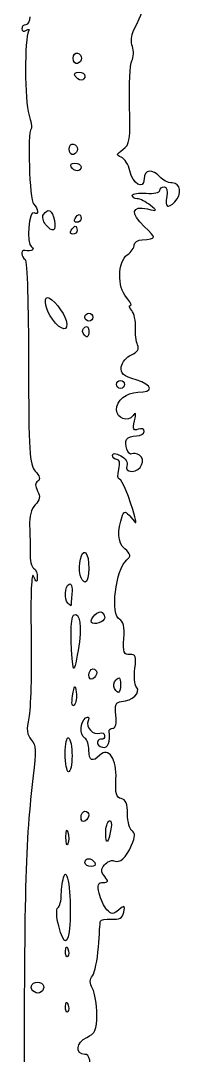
# Model space of a CAD drawing. Extents: x -171 to 832, y -60 to 309.
# Drawn here: x 141.05 to 144.54, y 162.84 to 185.15 of the extents above; entities that cross this region are included whole.
import ezdxf

# ---------------------------------------------------------------- set-up
doc = ezdxf.new("R2010")
doc.units = 0
doc.layers.add('Mobo_Pics_Outline', color=7, linetype='CONTINUOUS')

msp = doc.modelspace()

# ---------------------------------------------------------------- linework, layer by layer
at = {"layer": 'Mobo_Pics_Outline', "color": 1}
for points in [[(142.186099, 184.338992)], [(142.228732, 183.955397)], [(142.100867, 182.378392)], [(142.1435, 181.994797)], [(141.592541, 180.755036)], [(142.228738, 180.88662)], [(142.143494, 180.630907)], [(142.441835, 178.755545)], [(141.738576, 178.710418)], [(142.402853, 178.408687)], [(143.123783, 177.306412)], [(142.338322, 173.193426)], [(142.072461, 172.589641)], [(142.581385, 172.174215)], [(142.187559, 171.211507)], [(142.52709, 171.035986)], [(143.076577, 170.750103)], [(142.175988, 170.590825)], [(142.015629, 169.34118)], [(142.356603, 167.967235)], [(142.889374, 167.629317)], [(142.0323, 167.546035)], [(142.441846, 166.991964)], [(141.874101, 165.630093)], [(142.022268, 165.081078)], [(141.294728, 164.258243)], [(142.022268, 163.88767)]]:
    msp.add_lwpolyline(points, close=True, dxfattribs=at)
for points in [[(143.490223, 184.935342), (143.706166, 185.363952), (143.711127, 185.389345), (143.588103, 185.436547)], [(141.248239, 185.236693), (141.248239, 185.141449), (141.209887, 185.063525), (141.163002, 185.063525)], [(141.163002, 185.063525), (141.116117, 185.063525), (141.077764, 185.022904), (141.077764, 184.973241)], [(141.077764, 184.973241), (141.077764, 184.923578), (141.122041, 184.91034), (141.176183, 184.943789)], [(141.224598, 184.923663), (141.134967, 184.778671), (141.138709, 183.408355), (141.229417, 183.130588)], [(141.176183, 184.943789), (141.230324, 184.977238), (141.252094, 184.968167), (141.224598, 184.923663)], [(143.466129, 184.594368), (143.432113, 184.688138), (143.442884, 184.841578), (143.490223, 184.935342)], [(143.45479, 184.283014), (143.494985, 184.360484), (143.500031, 184.500601), (143.466129, 184.594368)], [(142.186099, 184.338992), (142.186099, 184.417143), (142.227343, 184.467317), (142.277743, 184.450507)], [(142.277743, 184.227477), (142.227343, 184.210753), (142.186099, 184.260869), (142.186099, 184.338992)], [(142.277743, 184.450507), (142.328143, 184.433783), (142.369387, 184.383524), (142.369387, 184.338992)], [(142.369387, 184.338992), (142.369387, 184.29446), (142.328171, 184.244258), (142.277743, 184.227477)], [(143.40524, 183.316504), (143.392201, 183.770606), (143.414595, 184.205537), (143.45479, 184.283014)], [(142.228732, 183.955397), (142.199762, 184.002282), (142.235819, 184.040634), (142.308952, 184.040634)], [(142.36162, 183.870159), (142.317513, 183.870159), (142.257702, 183.908511), (142.228732, 183.955397)], [(142.308952, 184.040634), (142.38203, 184.040634), (142.441841, 184.002282), (142.441841, 183.955397)], [(142.441841, 183.955397), (142.441841, 183.908511), (142.405756, 183.870159), (142.36162, 183.870159)], [(143.261212, 182.373491), (143.411278, 182.4786), (143.42633, 182.577104), (143.40524, 183.316504)], [(141.229417, 183.130588), (141.27806, 182.981741), (141.300255, 182.842373), (141.27874, 182.820872)], [(141.27874, 182.820872), (141.198094, 182.740226), (141.243335, 181.283482), (141.329169, 181.197669)], [(142.100867, 182.378392), (142.100867, 182.456544), (142.142111, 182.506717), (142.192511, 182.489907)], [(142.192511, 182.266877), (142.142111, 182.250153), (142.100867, 182.30027), (142.100867, 182.378392)], [(142.192511, 182.489907), (142.242911, 182.473183), (142.284155, 182.422925), (142.284155, 182.378392)], [(142.284155, 182.378392), (142.284155, 182.33386), (142.242911, 182.283659), (142.192511, 182.266877)], [(143.226658, 182.205085), (143.11279, 182.248795), (143.117751, 182.273031), (143.261212, 182.373491)], [(142.1435, 181.994797), (142.11453, 182.041682), (142.150586, 182.080035), (142.22372, 182.080035)], [(142.22372, 182.080035), (142.296797, 182.080035), (142.356609, 182.041682), (142.356609, 181.994797)], [(143.407565, 181.914523), (143.381203, 182.046249), (143.29982, 182.177011), (143.226658, 182.205085)], [(142.276388, 181.909559), (142.232281, 181.909559), (142.17247, 181.947912), (142.1435, 181.994797)], [(142.356609, 181.994797), (142.356609, 181.947912), (142.320523, 181.909559), (142.276388, 181.909559)], [(143.71977, 181.741382), (143.71977, 181.485782), (143.465049, 181.627033), (143.407565, 181.914523)], [(144.060744, 181.781323), (143.910564, 181.962286), (143.71977, 181.939921), (143.71977, 181.741382)], [(144.326917, 181.653452), (144.238901, 181.653452), (144.119109, 181.710995), (144.060744, 181.781323)], [(144.384687, 181.244285), (144.544391, 181.403989), (144.509185, 181.653452), (144.326917, 181.653452)], [(143.464068, 181.382219), (143.464068, 181.420571), (143.598317, 181.441349), (143.76242, 181.428423)], [(143.76242, 181.428423), (143.926517, 181.415384), (144.060772, 181.441746), (144.060772, 181.486562)], [(144.060772, 181.486562), (144.060772, 181.531463), (144.103603, 181.5682), (144.155959, 181.5682)], [(144.155959, 181.5682), (144.211518, 181.5682), (144.234167, 181.479504), (144.210385, 181.355091)], [(141.329169, 181.197669), (141.438274, 181.088563), (141.448422, 180.943345), (141.342208, 181.008882)], [(143.570622, 181.309793), (143.51203, 181.311284), (143.464068, 181.343866), (143.464068, 181.382219)], [(143.847652, 181.171803), (143.753882, 181.246212), (143.629214, 181.308291), (143.570622, 181.309793)], [(144.210385, 181.355091), (144.165966, 181.122678), (144.225408, 181.084921), (144.384687, 181.244285)], [(141.342208, 181.008882), (141.23177, 181.077111), (141.174567, 180.345047), (141.284466, 180.269813)], [(141.592513, 180.755036), (141.535848, 180.823294), (141.514248, 180.919219), (141.544494, 180.968145)], [(141.544494, 180.968145), (141.638037, 181.119487), (141.738157, 181.066876), (141.78079, 180.844016)], [(142.228738, 180.88662), (142.257708, 180.933506), (142.298328, 180.971858), (142.319021, 180.971858)], [(142.319021, 180.971858), (142.339714, 180.971858), (142.356609, 180.933506), (142.356609, 180.88662)], [(143.722304, 180.713424), (143.416383, 180.999198), (143.446436, 181.168855), (143.788946, 181.08957)], [(143.788946, 181.08957), (144.010956, 181.038178), (144.012798, 181.040757), (143.847652, 181.171803)], [(141.78079, 180.844016), (141.826399, 180.605395), (141.747625, 180.568176), (141.592541, 180.755036)], [(142.266325, 180.801383), (142.216662, 180.801383), (142.199768, 180.839735), (142.228738, 180.88662)], [(142.356609, 180.88662), (142.356609, 180.839735), (142.315988, 180.801383), (142.266325, 180.801383)], [(142.181082, 180.545669), (142.131419, 180.545669), (142.114524, 180.584022), (142.143494, 180.630907)], [(142.143494, 180.630907), (142.172464, 180.677792), (142.213085, 180.716145), (142.233778, 180.716145)], [(142.271365, 180.630907), (142.271365, 180.584022), (142.230745, 180.545669), (142.181082, 180.545669)], [(142.233778, 180.716145), (142.254471, 180.716145), (142.271365, 180.677792), (142.271365, 180.630907)], [(143.677573, 180.426121), (143.991816, 180.442278), (143.994467, 180.459201), (143.722304, 180.713424)], [(143.355699, 180.101271), (143.438726, 180.161989), (143.506871, 180.25797), (143.507098, 180.314549)], [(143.507098, 180.314549), (143.507098, 180.371129), (143.584058, 180.421359), (143.677573, 180.426121)], [(141.141515, 180.194468), (141.053386, 180.208358), (141.060784, 180.054522), (141.150869, 179.998792)], [(141.284466, 180.269813), (141.371433, 180.210285), (141.295238, 180.170203), (141.141515, 180.194468)], [(143.335573, 179.182043), (143.13522, 179.403429), (143.147154, 179.948795), (143.355699, 180.101271)], [(141.150869, 179.998792), (141.191206, 179.973848), (141.224145, 178.973685), (141.224031, 177.776189)], [(141.738576, 178.710333), (141.599197, 178.902011), (141.535956, 179.181768), (141.632022, 179.181768)], [(141.632022, 179.181768), (141.726926, 179.181768), (141.991775, 178.855929), (142.036792, 178.683772)], [(143.424156, 179.010916), (143.460609, 179.010916), (143.420754, 179.087933), (143.335573, 179.182043)], [(143.451369, 178.898323), (143.399976, 178.96026), (143.387731, 179.010916), (143.424156, 179.010916)], [(142.441835, 178.755545), (142.441835, 178.80243), (142.480188, 178.840783), (142.527073, 178.840783)], [(142.527073, 178.670307), (142.480188, 178.670307), (142.441835, 178.70866), (142.441835, 178.755545)], [(142.527073, 178.840783), (142.573958, 178.840783), (142.612311, 178.80243), (142.612311, 178.755545)], [(142.612311, 178.755545), (142.612311, 178.70866), (142.573958, 178.670307), (142.527073, 178.670307)], [(143.532836, 178.536039), (143.539356, 178.673377), (143.502761, 178.836395), (143.451369, 178.898323)], [(142.036792, 178.683772), (142.101677, 178.435712), (141.92695, 178.451274), (141.738576, 178.710418)], [(142.402853, 178.408687), (142.375924, 178.45234), (142.392932, 178.512123), (142.44044, 178.541575)], [(142.44044, 178.541575), (142.488091, 178.571027), (142.527067, 178.535339), (142.527067, 178.462233)], [(143.578871, 178.157891), (143.546981, 178.228559), (143.52626, 178.398723), (143.532836, 178.536039)], [(142.527067, 178.462233), (142.527067, 178.312507), (142.475902, 178.290454), (142.402853, 178.408687)], [(143.443885, 177.944783), (143.572635, 178.001277), (143.617564, 178.072172), (143.578871, 178.157891)], [(143.225589, 177.683031), (143.239479, 177.78043), (143.337756, 177.898238), (143.443885, 177.944783)], [(141.224031, 177.776189), (141.224031, 175.842972), (141.240189, 175.580904), (141.369335, 175.438145)], [(143.547715, 177.401835), (143.270118, 177.485003), (143.205369, 177.541526), (143.225589, 177.683031)], [(143.580767, 177.135576), (143.936855, 177.135576), (143.917557, 177.291028), (143.547715, 177.401835)], [(143.123783, 177.306412), (143.123783, 177.353297), (143.162135, 177.39165), (143.20902, 177.39165)], [(143.20902, 177.221174), (143.162135, 177.221174), (143.123783, 177.259527), (143.123783, 177.306412)], [(143.20902, 177.39165), (143.255906, 177.39165), (143.294258, 177.353297), (143.294258, 177.306412)], [(143.294258, 177.306412), (143.294258, 177.259527), (143.255906, 177.221174), (143.20902, 177.221174)], [(143.123046, 176.755394), (143.123046, 176.957589), (143.337317, 177.135576), (143.580767, 177.135576)], [(143.479517, 176.632994), (143.375343, 176.484628), (143.123046, 176.571227), (143.123046, 176.755394)], [(143.590833, 176.337142), (143.488672, 176.297939), (143.472402, 176.335846), (143.512483, 176.519806)], [(143.512483, 176.519806), (143.548512, 176.685208), (143.539129, 176.71775), (143.479517, 176.632994)], [(143.554294, 176.197876), (143.645315, 176.197876), (143.719753, 176.240339), (143.719753, 176.292241)], [(143.719753, 176.292241), (143.719753, 176.344143), (143.661728, 176.364354), (143.590833, 176.337142)], [(143.455706, 175.809141), (143.376704, 175.760328), (143.280156, 176.022023), (143.340902, 176.12032)], [(143.340902, 176.12032), (143.367265, 176.162981), (143.463274, 176.197876), (143.554294, 176.197876)], [(143.037794, 175.774649), (143.037794, 175.833383), (143.097009, 175.8312), (143.214902, 175.768129)], [(143.132272, 175.686406), (143.080313, 175.686406), (143.037794, 175.72612), (143.037794, 175.774649)], [(143.173261, 175.473298), (143.206228, 175.604598), (143.190553, 175.686406), (143.132272, 175.686406)], [(143.214902, 175.768129), (143.316326, 175.713846), (143.372112, 175.621521), (143.345438, 175.552016)], [(143.620143, 175.780539), (143.562175, 175.816369), (143.488191, 175.829238), (143.455706, 175.809141)], [(143.457576, 175.430693), (143.648518, 175.430693), (143.768494, 175.688872), (143.620143, 175.780539)], [(141.369335, 175.438145), (141.464976, 175.33247), (141.483628, 175.258089), (141.423817, 175.221096)], [(143.185734, 175.260189), (143.149422, 175.260189), (143.143781, 175.356085), (143.173261, 175.473298)], [(143.345438, 175.552016), (143.315447, 175.473865), (143.355359, 175.430693), (143.457576, 175.430693)], [(141.423817, 175.221096), (141.361767, 175.182744), (141.359924, 175.114117), (141.418148, 175.005437)], [(143.516775, 174.450376), (143.406111, 174.869073), (143.246237, 175.260189), (143.185734, 175.260189)], [(141.418148, 175.005437), (141.481502, 174.88709), (141.468378, 174.81098), (141.367238, 174.70982)], [(141.367238, 174.70982), (141.283843, 174.626425), (141.236901, 174.450563), (141.246142, 174.256373)], [(143.255619, 174.484789), (143.289181, 174.579239), (143.32589, 174.570253), (143.429978, 174.442156)], [(143.299556, 173.762912), (143.145238, 173.902547), (143.13115, 174.134381), (143.255619, 174.484789)], [(143.429978, 174.442156), (143.558841, 174.283586), (143.560797, 174.283756), (143.516775, 174.450376)], [(141.246142, 174.256373), (141.254362, 174.0819), (141.258614, 173.816623), (141.255213, 173.666871)], [(141.255213, 173.666871), (141.251811, 173.517117), (141.287187, 173.371008), (141.333846, 173.342177)], [(142.338237, 173.193415), (142.292004, 173.416927), (142.36545, 173.730753), (142.451566, 173.677541)], [(142.451566, 173.677541), (142.552111, 173.615406), (142.548965, 173.044239), (142.448165, 173.044239)], [(143.345506, 173.521542), (143.442649, 173.59975), (143.434911, 173.640455), (143.299556, 173.762912)], [(143.193427, 172.235305), (142.982671, 172.316404), (143.101981, 173.325501), (143.345506, 173.521542)], [(141.33172, 173.171985), (141.285855, 173.276271), (141.265474, 172.779678), (141.279222, 171.893333)], [(141.412677, 173.145623), (141.407858, 173.02773), (141.393118, 173.032549), (141.33172, 173.171985)], [(141.333846, 173.342177), (141.380504, 173.313349), (141.415965, 173.224908), (141.412677, 173.145623)], [(142.448165, 173.044239), (142.404738, 173.044239), (142.355302, 173.111363), (142.338322, 173.193426)], [(142.072461, 172.589607), (141.987506, 172.674561), (142.003947, 172.941707), (142.097689, 172.999644)], [(142.097689, 172.999644), (142.144659, 173.028671), (142.171985, 172.939776), (142.16161, 172.791751)], [(142.16161, 172.791751), (142.151689, 172.649509), (142.140351, 172.533061), (142.136382, 172.532976)], [(142.136382, 172.532976), (142.132414, 172.532891), (142.103699, 172.558488), (142.072461, 172.589641)], [(142.187615, 171.211507), (142.124318, 171.696988), (142.128825, 172.284267), (142.196119, 172.325894)], [(142.196119, 172.325894), (142.338334, 172.413797), (142.379237, 172.098272), (142.29434, 171.568466)], [(142.58139, 172.174215), (142.532549, 172.255003), (142.750675, 172.451245), (142.816354, 172.385566)], [(142.868058, 172.271954), (142.868058, 172.184363), (142.625299, 172.101591), (142.581385, 172.174215)], [(142.816354, 172.385566), (142.844814, 172.357135), (142.868058, 172.305998), (142.868058, 172.271954)], [(143.28235, 171.829335), (143.298507, 172.07011), (143.26846, 172.206397), (143.193427, 172.235305)], [(141.279222, 171.893333), (141.291694, 171.096307), (141.269017, 170.295256), (141.229361, 170.113218)], [(143.409512, 171.47969), (143.282974, 171.468918), (143.262167, 171.526178), (143.28235, 171.829335)], [(142.29434, 171.568466), (142.247852, 171.278371), (142.199804, 171.11774), (142.187559, 171.211507)], [(143.518986, 171.182115), (143.553909, 171.441286), (143.535994, 171.490385), (143.409512, 171.47969)], [(142.52709, 171.035986), (142.52709, 171.109091), (142.565443, 171.168874), (142.612328, 171.168874)], [(142.612328, 171.168874), (142.659213, 171.168874), (142.697565, 171.132789), (142.697565, 171.088654)], [(143.556857, 170.775711), (143.513033, 170.828521), (143.495997, 171.011412), (143.518986, 171.182115)], [(142.612328, 170.955765), (142.565443, 170.926795), (142.52709, 170.962852), (142.52709, 171.035986)], [(142.697565, 171.088654), (142.697565, 171.044546), (142.659213, 170.984735), (142.612328, 170.955765)], [(143.076577, 170.750103), (143.045084, 170.80107), (143.062121, 170.885458), (143.114165, 170.937643)], [(143.114165, 170.937643), (143.183812, 171.007291), (143.20904, 170.982686), (143.20904, 170.844979)], [(142.175988, 170.590825), (142.215219, 170.827546), (142.227238, 170.839536), (142.254082, 170.668919)], [(143.20904, 170.844979), (143.20904, 170.639155), (143.164763, 170.607436), (143.076577, 170.750103)], [(143.23411, 170.465094), (143.467713, 170.482669), (143.652467, 170.660514), (143.556857, 170.775711)], [(142.207707, 170.389196), (142.160426, 170.341914), (142.147896, 170.421426), (142.175988, 170.590825)], [(142.254082, 170.668919), (142.271657, 170.558028), (142.250681, 170.432141), (142.207707, 170.389196)], [(143.108762, 170.171527), (143.0824, 170.397901), (143.106885, 170.455513), (143.23411, 170.465094)], [(141.229361, 170.113218), (141.174595, 169.862635), (141.187493, 169.748566), (141.282454, 169.643631)], [(142.441061, 169.676793), (142.324047, 169.749105), (142.3336, 170.0366), (142.455518, 170.111962)], [(142.508809, 170.052605), (142.45308, 169.907386), (142.615845, 169.735059), (142.762538, 169.783965)], [(142.455518, 170.111962), (142.519127, 170.151279), (142.538431, 170.12982), (142.508809, 170.052605)], [(143.04708, 169.889876), (143.103886, 169.889876), (143.128519, 170.002327), (143.108762, 170.171527)], [(142.820138, 169.478731), (142.936784, 169.454353), (142.997786, 169.603115), (142.962608, 169.825955)], [(142.962608, 169.825955), (142.956938, 169.861105), (142.995064, 169.889876), (143.04708, 169.889876)], [(141.282454, 169.643631), (141.385635, 169.529621), (141.393458, 169.391687), (141.326589, 168.866444)], [(142.015629, 169.34118), (142.015629, 169.554912), (142.048766, 169.709332), (142.089245, 169.684308)], [(142.089245, 169.684308), (142.129723, 169.659363), (142.16286, 169.484409), (142.16286, 169.295681)], [(142.526299, 169.416034), (142.526299, 169.530469), (142.487946, 169.647823), (142.441061, 169.676793)], [(142.713584, 169.59155), (142.699411, 169.544665), (142.747316, 169.493896), (142.820138, 169.478731)], [(142.803329, 169.655471), (142.768151, 169.667093), (142.727786, 169.638463), (142.713584, 169.59155)], [(142.762538, 169.783965), (142.82011, 169.803241), (142.86725, 169.777446), (142.86725, 169.726507)], [(142.86725, 169.726507), (142.86725, 169.67571), (142.838478, 169.643764), (142.803329, 169.655471)], [(142.761376, 169.306645), (142.606916, 169.152185), (142.526299, 169.189688), (142.526299, 169.416034)], [(143.110108, 168.788656), (143.136754, 169.220857), (142.95117, 169.496427), (142.761376, 169.306645)], [(142.089245, 168.952552), (142.048766, 168.952552), (142.015629, 169.12745), (142.015629, 169.34118)], [(142.16286, 169.295681), (142.16286, 169.10695), (142.129723, 168.952552), (142.089245, 168.952552)], [(141.326589, 168.866444), (141.153137, 167.504386), (141.120765, 166.267086), (141.132387, 161.451009)], [(143.223919, 168.372845), (143.116628, 168.393538), (143.091456, 168.48555), (143.110108, 168.788656)], [(143.361683, 168.04156), (143.361683, 168.254413), (143.320127, 168.354315), (143.223919, 168.372845)], [(142.356603, 167.967235), (142.356603, 168.040341), (142.394956, 168.100123), (142.441841, 168.100123)], [(142.441841, 168.100123), (142.488726, 168.100123), (142.527078, 168.064038), (142.527078, 168.019903)], [(143.459819, 167.676157), (143.405847, 167.709521), (143.361683, 167.87393), (143.361683, 168.04156)], [(142.441841, 167.887015), (142.394956, 167.858045), (142.356603, 167.894101), (142.356603, 167.967235)], [(142.527078, 168.019903), (142.527078, 167.975796), (142.488726, 167.915985), (142.441841, 167.887015)], [(142.889374, 167.629289), (142.889374, 167.749308), (142.924241, 167.869043), (142.966874, 167.895405)], [(142.966874, 167.895405), (143.009592, 167.921768), (143.025608, 167.839875), (143.00259, 167.712911)], [(142.032243, 167.546035), (142.033946, 167.68669), (142.053219, 167.733916), (142.074706, 167.650974)], [(142.074706, 167.650974), (142.096249, 167.568032), (142.094832, 167.452946), (142.071588, 167.395232)], [(143.00259, 167.712911), (142.946436, 167.403229), (142.889374, 167.361094), (142.889374, 167.629317)], [(143.448763, 167.367506), (143.53026, 167.552637), (143.533066, 167.630873), (143.459819, 167.676157)], [(142.071588, 167.395232), (142.048344, 167.337519), (142.03057, 167.405437), (142.0323, 167.546035)], [(143.065304, 167.030087), (143.206668, 166.97844), (143.322265, 167.080147), (143.448763, 167.367506)], [(142.441846, 166.991964), (142.441846, 167.038849), (142.477931, 167.077202), (142.522067, 167.077202)], [(142.574734, 166.906726), (142.501657, 166.906726), (142.441846, 166.945079), (142.441846, 166.991964)], [(142.522067, 167.077202), (142.566174, 167.077202), (142.625985, 167.038849), (142.654955, 166.991964)], [(142.654955, 166.991964), (142.683925, 166.945079), (142.647868, 166.906726), (142.574734, 166.906726)], [(142.867332, 166.693275), (142.784816, 166.792686), (142.78388, 166.848443), (142.86308, 166.943942)], [(142.86308, 166.943942), (142.919121, 167.011492), (143.010142, 167.050242), (143.065304, 167.030087)], [(141.930425, 166.308063), (141.930425, 166.442114), (141.959197, 166.62206), (141.994346, 166.707941)], [(141.994346, 166.707941), (142.074794, 166.90441), (142.156998, 166.17486), (142.113628, 165.649368)], [(142.833515, 166.565404), (142.948233, 166.565404), (142.954328, 166.588364), (142.867332, 166.693275)], [(142.748419, 166.330979), (142.705672, 166.513757), (142.724324, 166.565404), (142.833515, 166.565404)], [(141.856498, 166.018649), (141.897146, 166.043877), (141.930425, 166.174016), (141.930425, 166.308063)], [(142.916258, 165.976016), (142.854094, 166.042318), (142.77858, 166.20205), (142.748419, 166.330979)], [(141.874072, 165.630022), (141.823559, 165.819206), (141.815679, 165.993443), (141.856498, 166.018649)], [(143.278724, 165.923357), (143.309083, 166.07107), (143.296299, 166.077051), (143.171235, 165.973303)], [(143.171235, 165.973303), (143.050252, 165.8729), (143.012551, 165.873297), (142.916258, 165.976016)], [(143.013146, 165.771618), (143.181893, 165.759996), (143.253524, 165.800815), (143.278724, 165.923357)], [(142.113628, 165.649368), (142.076098, 165.194609), (141.992135, 165.187826), (141.874101, 165.630093)], [(142.730787, 165.165559), (142.751197, 165.443185), (142.771266, 165.696715), (142.775093, 165.728985)], [(142.775093, 165.728985), (142.779061, 165.761243), (142.886069, 165.780434), (143.013146, 165.771618)], [(142.022353, 165.081078), (142.026321, 165.180376), (142.046731, 165.200587), (142.073858, 165.132584)], [(142.073858, 165.132584), (142.09852, 165.071044), (142.095402, 164.997513), (142.067055, 164.969195)], [(142.603994, 164.552992), (142.653203, 164.612293), (142.710265, 164.887943), (142.730787, 165.165559)], [(142.067055, 164.969195), (142.038709, 164.940849), (142.018583, 164.991305), (142.022268, 165.081078)], [(141.294699, 164.258271), (141.231657, 164.360262), (141.392013, 164.461346), (141.505569, 164.39116)], [(142.6057, 164.274857), (142.541977, 164.393912), (142.541467, 164.477648), (142.603994, 164.552992)], [(141.418942, 164.178901), (141.377584, 164.178901), (141.321685, 164.214618), (141.294728, 164.258243)], [(141.505569, 164.39116), (141.600898, 164.332227), (141.538309, 164.178901), (141.418942, 164.178901)], [(142.696862, 163.713498), (142.696862, 163.928563), (142.655845, 164.181172), (142.6057, 164.274857)], [(142.022353, 163.88767), (142.026321, 163.986968), (142.046731, 164.007179), (142.073858, 163.939175)], [(142.067055, 163.775786), (142.038709, 163.74744), (142.018583, 163.797897), (142.022268, 163.88767)], [(142.073858, 163.939175), (142.09852, 163.877635), (142.095402, 163.804105), (142.067055, 163.775786)], [(142.480437, 163.223855), (142.66639, 163.308583), (142.696862, 163.377522), (142.696862, 163.713498)], [(142.442311, 162.857276), (142.223987, 162.85729), (142.251256, 163.119424), (142.480437, 163.223855)], [(142.574179, 162.260572), (142.57021, 162.729374), (142.541836, 162.857271), (142.442311, 162.857276)]]:
    msp.add_open_spline(points, degree=3, dxfattribs=at)

doc.saveas('drawing.dxf')
